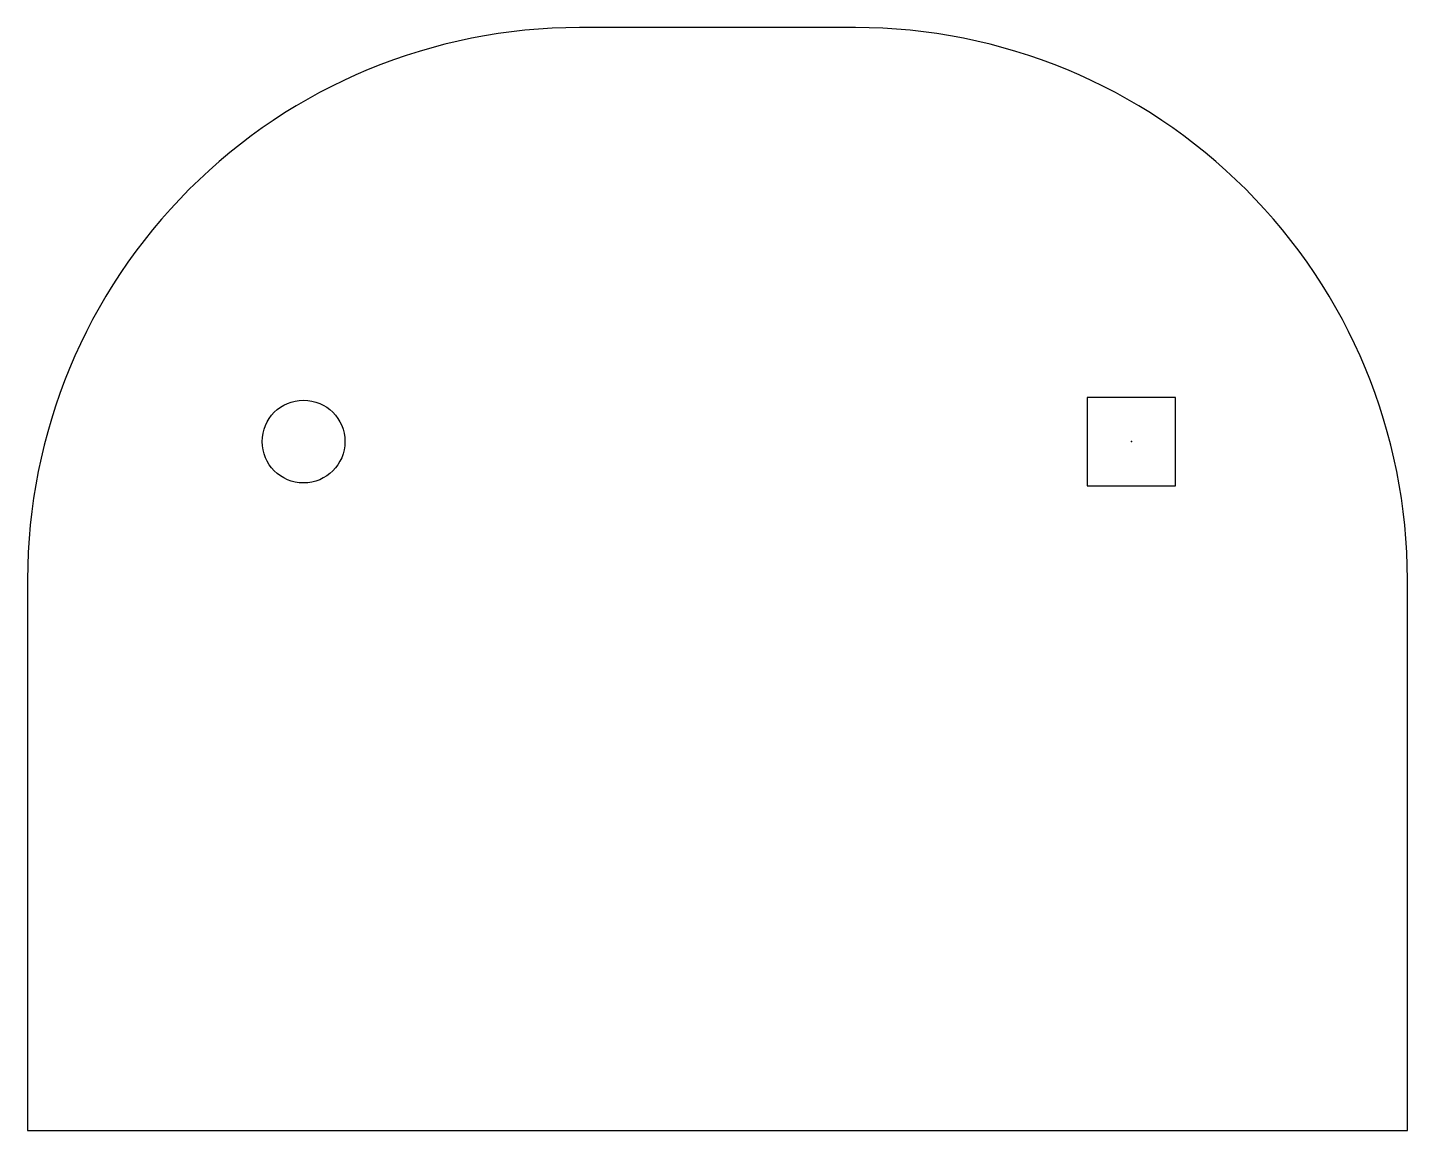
# Model space of a CAD drawing. Header units: millimetres. Extents: x -10 to 40, y -25 to 15.
import ezdxf

# ---------------------------------------------------------------- set-up
doc = ezdxf.new("R2010")
doc.units = ezdxf.units.MM
doc.layers.get('0').update_dxf_attribs({"linetype": 'CONTINUOUS'})

msp = doc.modelspace()

# ---------------------------------------------------------------- linework, layer by layer
msp.add_lwpolyline([(0, -24.958), (30, -24.958), (40, -24.958), (40, -5, 0.414214), (20, 15), (10, 15, 0.414214), (-10, -5), (-10, -24.958)], format="xyb", close=True)
msp.add_lwpolyline([(31.6, 1.6), (28.4, 1.6), (28.4, -1.6), (31.6, -1.6)], close=True)
msp.add_circle((0, 0), 1.5)
msp.add_point((30, 0))

doc.saveas('drawing.dxf')
